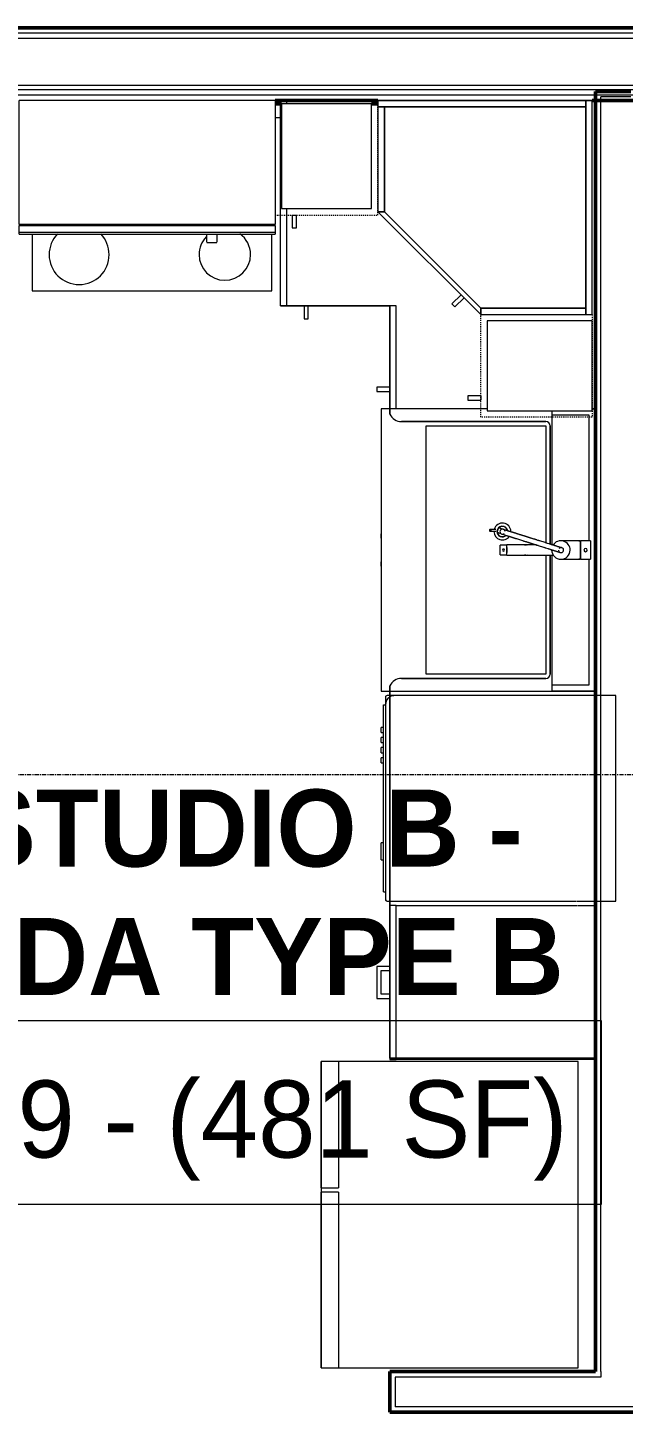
# Model space of a CAD drawing. Header units: inches. Extents: x -4218 to -1830, y 9767 to 12426.
# Drawn here: x -3747.7 to -3678.2, y 10392.7 to 10554.4 of the extents above; entities that cross this region are included whole.
import ezdxf

# ---------------------------------------------------------------- set-up
doc = ezdxf.new("R2010")
doc.units = ezdxf.units.IN
doc.header["$MEASUREMENT"] = 0
doc.linetypes.add('Dash', pattern=[0.25, 0.125, -0.125])
doc.linetypes.add('Grid Line 1_2_', pattern=[0.875, 0.5, -0.125, 0.125, -0.125])
for name, color, linetype, lineweight in [('0-1', 7, 'Continuous', 5), ('0-2', 252, 'Continuous', 9), ('A-AREA-IDEN', 2, 'Continuous', 9), ('A-WALL-1', 7, 'Continuous', 50), ('A-WALL-2', 250, 'Continuous', 13), ('A-WALL-3', 253, 'Continuous', 9), ('A-WALL-4', 252, 'Continuous', 9), ('A-WALL-5', 254, 'Continuous', 9), ('A-WALL-7', 113, 'Continuous', 9), ('I-WALL-1', 7, 'Continuous', 50), ('P-SANR-FIXT-1', 10, 'Continuous', 9), ('P-SANR-FIXT-3', 252, 'Continuous', 9), ('Q-CASE', 31, 'Continuous', 9), ('Q-CASE-1', 253, 'Continuous', 9), ('Q-CASE-2', 252, 'Continuous', 9), ('Q-CASE-3', 10, 'Continuous', 9), ('Q-CASE-4', 10, 'Dash', 9), ('Q-CASE-5', 254, 'Continuous', 9), ('Q-SPCQ-1', 10, 'Continuous', 9), ('Q-SPCQ-2', 253, 'Continuous', 9), ('Q-SPCQ-3', 252, 'Continuous', 9), ('S-GRID-1', 1, 'Grid Line 1_2_', 9)]:
    doc.layers.add(name, color=color, linetype=linetype, lineweight=lineweight)
doc.styles.add('Century Gothic', font='ufonts.com_century-gothic.ttf', dxfattribs={"height": 9})
doc.styles.add('Century Gothic_B', font='GOTHICB.TTF', dxfattribs={"height": 9})

# ---------------------------------------------------------------- blocks, each defined once
blk = doc.blocks.new('Refrigerator_-_Side-by-Side_6047 - 36_ X 30_-345559-BACKGROUND - 2ND FLOOR')
at = {"layer": 'Q-SPCQ-1'}
for p, q in [((17.87, 14.42), (-17.88, 14.42)), ((-17.88, 14.42), (-17.88, -15.58)), ((17.87, -15.58), (17.87, 14.42)), ((-17.88, -13.58), (-3.13, -13.58)), ((-17.88, -13.58), (-17.88, -15.58)), ((-3.13, -15.58), (-3.13, -13.58)), ((-2.63, -13.58), (17.87, -13.58)), ((-2.63, -13.58), (-2.63, -15.58)), ((17.87, -15.58), (17.87, -13.58)), ((-17.88, -15.58), (17.87, -15.58)), ((-3.13, -15.58), (-17.88, -15.58)), ((17.87, -15.58), (-2.63, -15.58))]:
    blk.add_line(p, q, dxfattribs=at)
blk = doc.blocks.new('Range - 24_ x 30_-V33-BACKGROUND - 2ND FLOOR')
at = {"layer": 'Q-SPCQ-1'}
blk.add_line((29.37, 22), (30, 22), dxfattribs=at)
for centre, radius, start, end in [((6.5, 6), 3.5, 136.4295, 180), ((6.5, 6), 3.5, 81.0228, 98.9772), ((6.5, 6), 3.5, 360, 43.6168), ((23.5, 6), 3, 360, 53.8773), ((23.5, 6), 3, 136.1907, 180), ((6.5, 6), 3.5, 180, 0), ((23.5, 6), 3, 180, 360)]:
    blk.add_arc(centre, radius, start, end, dxfattribs=at)
blk = doc.blocks.new('Dishwasher_15404 - 34_ counter-V34-BACKGROUND - 2ND FLOOR')
at = {"layer": 'Q-SPCQ-1'}
for p, q in [((26.68, 0), (26.37, 0)), ((26.87, -22.93), (26.87, -0.2)), ((27.12, -1.09), (26.87, -1.09)), ((27.12, -1.09), (27.12, -22.91)), ((27.37, -4.82), (27.12, -4.82)), ((27.37, -4.82), (27.37, -5.81)), ((27.37, -5.81), (27.37, -6.79)), ((27.12, -6.79), (27.37, -6.79)), ((27.37, -16.15), (27.12, -16.15)), ((27.37, -16.15), (27.37, -16.74)), ((27.12, -16.74), (27.37, -16.74)), ((27.37, -17.33), (27.12, -17.33)), ((27.37, -17.33), (27.37, -17.92)), ((27.12, -17.92), (27.37, -17.92)), ((27.37, -18.51), (27.12, -18.51)), ((27.12, -19.1), (27.37, -19.1)), ((27.37, -18.51), (27.37, -19.1)), ((27.37, -19.69), (27.12, -19.69)), ((27.12, -20.28), (27.37, -20.28)), ((27.37, -19.69), (27.37, -20.28)), ((26.37, -24), (26.68, -24)), ((27.12, -22.91), (26.87, -22.91)), ((26.87, -23.8), (26.87, -22.93))]:
    blk.add_line(p, q, dxfattribs=at)
for centre, radius, start, end in [((26.68, -0.2), 0.197, 360, 90), ((26.68, -0.2), 0.197, 15, 90), ((25.8, -22.93), 1.07, 302.2142, 0), ((26.68, -23.8), 0.197, 270, 0)]:
    blk.add_arc(centre, radius, start, end, dxfattribs=at)
at = {"layer": 'Q-SPCQ-2'}
for p, q in [((2.75, 0), (2.37, 0)), ((2.37, -24), (2.75, -24))]:
    blk.add_line(p, q, dxfattribs=at)
at = {"layer": 'Q-SPCQ-3'}
for p, q in [((2.37, 0), (0, 0)), ((0, 0), (0, -24)), ((4.54, 0), (2.75, 0)), ((26.37, 0), (4.62, 0)), ((0, -24), (2.37, -24)), ((2.75, -24), (7.37, -24)), ((7.4, -24), (25.8, -24)), ((25.8, -24), (26.37, -24))]:
    blk.add_line(p, q, dxfattribs=at)
for start, end in [(270, 285), (285, 300)]:
    blk.add_arc((25.8, -22.93), 1.07, start, end, dxfattribs=at)
blk = doc.blocks.new('Base Cabinet Corner 197 - Base Cabinet Corner 197-V35-BACKGROUND - 2ND FLOOR')
at = {"layer": 'Q-CASE-1'}
for p, q in [((12.74, 0), (12.74, -0.38)), ((-22.89, -36), (-23.26, -36))]:
    blk.add_line(p, q, dxfattribs=at)
at = {"layer": 'Q-CASE-2'}
for p, q in [((12.74, -12.63), (12.74, -24)), ((0.74, -23.25), (0.74, -36)), ((12.74, -23.25), (0.74, -23.25)), ((0.74, -23.25), (0.74, -24)), ((0.74, -24), (0.74, -36)), ((0.73, -34), (0.73, -33.51)), ((0.74, -36), (-10.64, -36))]:
    blk.add_line(p, q, dxfattribs=at)
at = {"layer": 'Q-CASE-3'}
for p, q in [((12.74, -24), (0.74, -24)), ((10.24, -24), (10.73, -24)), ((10.24, -24), (10.24, -25.5)), ((10.73, -25.5), (10.73, -24)), ((10.24, -25.5), (10.73, -25.5)), ((2.23, -33.51), (0.74, -33.51)), ((2.23, -34), (2.23, -33.51)), ((0.74, -34), (2.23, -34))]:
    blk.add_line(p, q, dxfattribs=at)
at = {"layer": 'Q-CASE-5'}
for p, q in [((-23.26, 0), (12.74, 0)), ((-23.26, -0.38), (-23.26, 0)), ((-23.26, -25.38), (-23.26, -0.38)), ((-23.26, -36), (-23.26, -25.38))]:
    blk.add_line(p, q, dxfattribs=at)
blk = doc.blocks.new('Vanity Cabinet-Double Door - 33_-V36-BACKGROUND - 2ND FLOOR')
at = {"layer": 'Q-CASE-1'}
for p, q in [((-15.76, -0.38), (-15.76, 0)), ((-15.76, 0), (-15.76, -0.38)), ((17.24, 0), (17.24, -0.38)), ((17.24, -0.38), (17.24, 0))]:
    blk.add_line(p, q, dxfattribs=at)
at = {"layer": 'Q-CASE-2'}
for p, q in [((-15.01, -0.75), (-15.01, -5.04)), ((-0.34, -0.75), (-15.01, -0.75)), ((16.49, -0.75), (1.82, -0.75)), ((16.49, -5.04), (16.49, -0.75)), ((17.24, -0.38), (17.24, -5.04)), ((17.24, -5.04), (17.24, -0.38))]:
    blk.add_line(p, q, dxfattribs=at)
at = {"layer": 'Q-CASE-3'}
for p, q in [((-0.64, -25), (-1.14, -25)), ((2.61, -25), (2.11, -25))]:
    blk.add_line(p, q, dxfattribs=at)
at = {"layer": 'Q-CASE-5'}
for p, q in [((-15.76, 0), (17.24, 0)), ((17.24, 0), (-15.76, 0)), ((17.24, 0), (-15.76, 0))]:
    blk.add_line(p, q, dxfattribs=at)
blk = doc.blocks.new('Base Cabinet 3 Drawer 230 - Base Cabinet 3 Drawer 230 18_-V38-BACKGROUND - 2ND FLOOR')
at = {"layer": 'Q-CASE-1'}
blk.add_line((-8.26, -0.38), (-8.26, 0), dxfattribs=at)
at = {"layer": 'Q-CASE-2'}
for p, q in [((-8.26, -2.11), (-8.26, -0.38)), ((9.59, 0), (9.74, 0)), ((-8.26, -23.25), (-8.26, -2.18)), ((-8.26, -23.25), (-8.26, -24)), ((9.59, -23.25), (-8.26, -23.25))]:
    blk.add_line(p, q, dxfattribs=at)
at = {"layer": 'Q-CASE-3'}
for p, q in [((9.74, 0), (9.74, -23.25)), ((-8.26, -24), (9.74, -24)), ((-1.14, -24), (-0.64, -24)), ((-1.14, -24), (-1.14, -25.5)), ((-0.64, -25), (-0.64, -24)), ((2.61, -24), (2.11, -24)), ((2.11, -24), (2.11, -25)), ((2.61, -25.5), (2.61, -24)), ((9.74, -23.25), (9.59, -23.25)), ((9.74, -24), (9.74, -23.25)), ((-1.14, -25.5), (2.61, -25.5)), ((2.11, -25), (-0.64, -25))]:
    blk.add_line(p, q, dxfattribs=at)
at = {"layer": 'Q-CASE-5'}
blk.add_line((-8.26, 0), (9.59, 0), dxfattribs=at)
blk = doc.blocks.new('30quot_MicrowaveVent_11166 - 70cm miele oven-2322118-BACKGROUND - 2ND FLOOR')
at = {"layer": 'Q-CASE-3'}
for p, q in [((-14.2, -14.49), (-14.2, 0)), ((15.68, 0), (-14.2, 0)), ((15.68, 0), (15.68, -14.49)), ((15.68, -14.49), (-14.2, -14.49)), ((-14.2, -14.61), (15.68, -14.61)), ((-14.2, -15.39), (-14.2, -14.61)), ((-14.2, -15.6), (-14.2, -15.39)), ((-14.2, -15.39), (15.68, -15.39)), ((-14.2, -15.6), (15.68, -15.6)), ((7.69, -16.55), (7.69, -15.63)), ((8.88, -15.63), (8.88, -16.55)), ((15.68, -14.61), (15.68, -15.39)), ((15.68, -15.39), (15.68, -15.6)), ((7.69, -16.6), (8.88, -16.6))]:
    blk.add_line(p, q, dxfattribs=at)
blk = doc.blocks.new('308 - 308 x 27_-2727440-BACKGROUND - 2ND FLOOR')
at = {"layer": 'Q-CASE'}
for p, q in [((0, 25.19), (-12, 13.19)), ((-11.25, 13.19), (0, 24.44)), ((0, 24.44), (0, 25.19)), ((-12, 13.19), (-11.25, 13.19))]:
    blk.add_line(p, q, dxfattribs=at)
at = {"layer": 'Q-CASE-3'}
for p, q in [((0, 24.44), (-11.25, 13.19)), ((0, 25.19), (0, 24.44)), ((12.25, 25.19), (0, 25.19)), ((12.25, 24.44), (0, 24.44)), ((0, 24.44), (12.25, 24.44)), ((12.25, 24.44), (12.25, 25.19)), ((13, 25.19), (12.25, 25.19)), ((12.25, 25.19), (12.25, 0.94)), ((12.25, 0.94), (12.25, 24.44)), ((13, 0.94), (13, 25.19)), ((-10.76, 16.55), (-11.11, 16.2)), ((-11.11, 16.2), (-10.05, 15.14)), ((-9.7, 15.49), (-10.76, 16.55)), ((-12, 13.19), (-12, 0.94)), ((-11.25, 13.19), (-12, 13.19)), ((-11.25, 13.19), (-11.25, 0.94)), ((-11.25, 0.94), (-11.25, 13.19)), ((-12, 0.94), (-11.25, 0.94)), ((13, 0.94), (-12, 0.94)), ((-12, 0.94), (-12, 0.19)), ((-12, 0.19), (13, 0.19)), ((-11.25, 0.94), (12.25, 0.94)), ((12.25, 0.94), (13, 0.94)), ((13, 0.19), (13, 0.94))]:
    blk.add_line(p, q, dxfattribs=at)
blk = doc.blocks.new('300 Series Wall Hung Cabinet_301 - 12_ x 27_-2528054-BACKGROUND - 2ND FLOOR')
at = {"layer": 'Q-CASE-3'}
for p, q in [((-3.51, 14.69), (-4, 14.69)), ((-4, 14.69), (-4, 13.19)), ((-3.51, 13.19), (-3.51, 14.69)), ((-3.51, 13.19), (-4, 13.19)), ((5.25, 12.44), (-5.25, 12.44)), ((-5.25, 12.44), (-5.25, 0.19)), ((5.25, 0.19), (5.25, 12.44)), ((-5.25, 0.19), (5.25, 0.19))]:
    blk.add_line(p, q, dxfattribs=at)
at = {"layer": 'Q-CASE-4'}
for p, q in [((-6, 0.19), (-6, 13.19)), ((-6, 13.19), (6, 13.19)), ((6, 13.19), (6, 0.19)), ((6, 0.19), (-6, 0.19))]:
    blk.add_line(p, q, dxfattribs=at)
blk = doc.blocks.new('300 Series Wall Hung Cabinet_301 - 12_ x 27_-2529027-BACKGROUND - 2ND FLOOR')
at = {"layer": 'Q-CASE-3'}
for p, q in [((5.25, -0.19), (-5.25, -0.19)), ((-5.25, -0.19), (-5.25, -12.44)), ((5.25, -12.44), (5.25, -0.19)), ((-5.25, -12.44), (5.25, -12.44)), ((-4, -13.19), (-3.51, -13.19)), ((-4, -13.19), (-4, -14.69)), ((-3.51, -14.69), (-3.51, -13.19)), ((-4, -14.69), (-3.51, -14.69))]:
    blk.add_line(p, q, dxfattribs=at)
at = {"layer": 'Q-CASE-4'}
for p, q in [((6, -0.19), (-6, -0.19)), ((-6, -0.19), (-6, -13.19)), ((6, -13.19), (6, -0.19)), ((-6, -13.19), (6, -13.19))]:
    blk.add_line(p, q, dxfattribs=at)
blk = doc.blocks.new('kitchen_faucet_14143 - kitchen_faucet_14143-V74-BACKGROUND - 2ND FLOOR')
at = {"layer": 'P-SANR-FIXT-1'}
for p, q in [((-7.58, 2.4), (-8.24, 2.4)), ((-8.24, 2.2), (-7.58, 2.2)), ((-6.99, 1.91), (-7.41, 2.04)), ((-7.23, 2.59), (-6.81, 2.46)), ((-6.3, 0.57), (-7.09, 0.57)), ((-7.09, -0.57), (-7.09, 0.57)), ((-2.83, 0.59), (-6.3, 0.59)), ((-6.3, 0.51), (-6.3, 0.59)), ((-6.3, 0.42), (-6.3, 0.5)), ((-6.3, 0.3), (-6.3, 0.4)), ((-6.3, 0.29), (-6.3, 0.15)), ((-6.3, 0.15), (-6.3, 0.29)), ((-6.3, 0.15), (-6.3, -0.15)), ((-6.3, -0.15), (-6.3, 0.15)), ((-3.97, 0.59), (-4.89, 0.59)), ((-0.9, 0.59), (-0.94, 0.59)), ((2.26, 1.08), (0, 1.08)), ((2.34, 1.02), (2.1, 1.02)), ((2.26, 1.08), (2.26, -1.08)), ((3.44, 1.08), (2.34, 1.08)), ((2.34, -1.08), (2.34, 1.08)), ((3.44, 1.08), (3.44, -1.08)), ((-7.09, -0.57), (-6.3, -0.57)), ((-6.3, -0.15), (-6.3, -0.29)), ((-6.3, -0.29), (-6.3, -0.15)), ((-6.3, -0.4), (-6.3, -0.3)), ((-6.3, -0.5), (-6.3, -0.42)), ((-6.3, -0.59), (-6.3, -0.57)), ((-6.3, -0.59), (-0.9, -0.59)), ((-4.89, -0.59), (-3.97, -0.59)), ((0, -1.08), (2.26, -1.08)), ((2.1, -1.02), (2.34, -1.02)), ((2.34, -1.08), (3.44, -1.08))]:
    blk.add_line(p, q, dxfattribs=at)
at = {"layer": 'P-SANR-FIXT-1', "flags": 128}
for points in [[(-6.52, 2.15), (-6.53, 2.23), (-6.56, 2.3), (-6.61, 2.36), (-6.67, 2.41), (-6.74, 2.44), (-6.82, 2.45), (-6.9, 2.44), (-6.97, 2.41), (-7.03, 2.36), (-7.08, 2.3), (-7.1, 2.23), (-7.11, 2.15)], [(-7.11, 2.15), (-7.1, 2.08), (-7.08, 2), (-7.03, 1.94), (-6.97, 1.9), (-6.9, 1.87), (-6.82, 1.86), (-6.74, 1.87), (-6.67, 1.9), (-6.61, 1.94)], [(-6.91, 1.87), (-6.91, 1.87), (-6.91, 1.87), (-6.9, 1.87), (-6.9, 1.87), (-6.9, 1.87), (-6.89, 1.87), (-6.89, 1.86), (-6.88, 1.86), (-6.88, 1.86), (-6.87, 1.86), (-6.86, 1.86), (-6.71, 1.81), (-6.69, 1.8), (-6.68, 1.8), (-6.51, 1.75), (-6.49, 1.74), (-6.46, 1.73), (-6.43, 1.72), (-6.41, 1.71), (-6.38, 1.7), (-6.35, 1.69), (-6.32, 1.68), (-6.29, 1.67), (-6.26, 1.66), (-6.22, 1.65), (-6.19, 1.64), (-6.16, 1.63), (-6.12, 1.62), (-6.09, 1.61), (-6.05, 1.6), (-6.01, 1.59), (-5.98, 1.58), (-5.94, 1.56), (-5.9, 1.55), (-5.86, 1.54), (-5.82, 1.53), (-5.78, 1.51), (-5.74, 1.5), (-5.69, 1.49), (-5.65, 1.47), (-5.61, 1.46), (-5.56, 1.45), (-5.52, 1.43), (-5.47, 1.42), (-5.42, 1.4), (-5.38, 1.39), (-5.33, 1.37), (-5.28, 1.36), (-5.23, 1.34), (-5.18, 1.33), (-4.48, 1.1), (-4.42, 1.09), (-4.36, 1.07), (-4.31, 1.05), (-4.25, 1.03), (-4.19, 1.01), (-4.13, 0.99), (-4.07, 0.98), (-4.02, 0.96), (-3.96, 0.94), (-3.9, 0.92), (-3.84, 0.9), (-3.78, 0.88), (-3.72, 0.86), (-3.66, 0.85), (-3.6, 0.83), (-3.54, 0.81), (-3.48, 0.79), (-3.42, 0.77), (-3.36, 0.75), (-3.3, 0.73), (-3.24, 0.71), (-3.18, 0.69), (-3.12, 0.68), (-3.06, 0.66), (-3, 0.64), (-2.94, 0.62), (-2.88, 0.6), (-2.83, 0.58), (-2.77, 0.56), (-2.71, 0.55), (-2.65, 0.53), (-2.03, 0.33), (-1.98, 0.32), (-1.93, 0.3), (-1.88, 0.28), (-1.83, 0.27), (-1.78, 0.25), (-1.54, 0.18), (-1.49, 0.16), (-1.45, 0.15), (-1.4, 0.13), (-1.36, 0.12), (-1.31, 0.1), (-1.27, 0.09), (-1.23, 0.08), (-1.18, 0.06), (-1.14, 0.05), (-1.1, 0.04), (-1.06, 0.03), (-1.03, 0.01), (-0.99, 0), (-0.95, -0.01), (-0.91, -0.02), (-0.88, -0.03), (-0.84, -0.04), (-0.81, -0.05), (-0.77, -0.07), (-0.74, -0.08), (-0.71, -0.09), (-0.68, -0.1), (-0.65, -0.11), (-0.62, -0.11), (-0.59, -0.12), (-0.56, -0.13), (-0.53, -0.14), (-0.51, -0.15), (-0.48, -0.16), (-0.45, -0.17), (-0.43, -0.17), (-0.41, -0.18), (-0.38, -0.19), (-0.36, -0.2), (-0.34, -0.2), (-0.32, -0.21), (-0.3, -0.21), (-0.28, -0.22), (-0.26, -0.23), (-0.25, -0.23), (-0.23, -0.24), (-0.21, -0.24), (-0.2, -0.25), (-0.18, -0.25), (-0.17, -0.26), (-0.16, -0.26), (-0.15, -0.26), (-0.14, -0.27), (-0.13, -0.27), (-0.12, -0.27), (-0.11, -0.28), (-0.1, -0.28), (-0.09, -0.28), (-0.09, -0.28), (-0.08, -0.28), (-0.08, -0.29), (-0.07, -0.29), (-0.07, -0.29), (-0.07, -0.29), (-0.07, -0.29), (-0.06, -0.29)], [(-6.73, 2.43), (-6.73, 2.43), (-6.73, 2.43), (-6.73, 2.43), (-6.72, 2.43), (-6.72, 2.43), (-6.72, 2.43), (-6.71, 2.43), (-6.71, 2.43), (-6.7, 2.42), (-6.69, 2.42), (-6.68, 2.42), (-6.53, 2.37), (-6.52, 2.37), (-6.5, 2.36), (-6.48, 2.35), (-6.46, 2.35), (-6.44, 2.34), (-6.42, 2.33), (-6.39, 2.33), (-6.37, 2.32), (-6.34, 2.31), (-6.32, 2.3), (-6.29, 2.3), (-6.27, 2.29), (-6.24, 2.28), (-6.21, 2.27), (-6.18, 2.26), (-6.15, 2.25), (-6.12, 2.24), (-6.09, 2.23), (-6.06, 2.22), (-6.03, 2.21), (-5.99, 2.2), (-5.96, 2.19), (-5.92, 2.18), (-5.89, 2.17), (-5.85, 2.16), (-5.81, 2.14), (-5.78, 2.13), (-5.74, 2.12), (-5.7, 2.11), (-5.66, 2.1), (-5.62, 2.08), (-5.58, 2.07), (-5.53, 2.06), (-5.49, 2.04), (-5.45, 2.03), (-5.4, 2.01), (-5.36, 2), (-5.31, 1.99), (-5.27, 1.97), (-5.22, 1.96), (-5.17, 1.94), (-5.12, 1.93), (-5.07, 1.91), (-5.02, 1.9), (-4.97, 1.88), (-4.92, 1.86), (-4.87, 1.85), (-4.82, 1.83), (-4.77, 1.81), (-4.71, 1.8), (-4.66, 1.78), (-4.61, 1.76), (-4.55, 1.75), (-4.5, 1.73), (-4.44, 1.71), (-4.39, 1.69), (-4.33, 1.68), (-4.27, 1.66), (-4.22, 1.64), (-4.16, 1.62), (-4.1, 1.6), (-4.04, 1.59), (-3.99, 1.57), (-3.93, 1.55), (-3.87, 1.53), (-3.81, 1.51), (-3.75, 1.49), (-3.69, 1.47), (-3.63, 1.46), (-3.57, 1.44), (-3.51, 1.42), (-3.45, 1.4), (-3.39, 1.38), (-3.33, 1.36), (-3.27, 1.34), (-3.21, 1.32), (-3.15, 1.31), (-3.09, 1.29), (-3.03, 1.27), (-2.97, 1.25), (-2.92, 1.23), (-2.86, 1.21), (-2.8, 1.19), (-2.74, 1.17), (-2.68, 1.16), (-2.62, 1.14), (-2.56, 1.12), (-2.51, 1.1), (-1.88, 0.9), (-1.83, 0.89), (-1.78, 0.87), (-1.73, 0.85), (-1.67, 0.84), (-1.62, 0.82), (-1.4, 0.75), (-1.35, 0.74), (-1.3, 0.72), (-1.26, 0.71), (-1.21, 0.69), (-1.17, 0.68), (-1.12, 0.66), (-1.08, 0.65), (-1.04, 0.64), (-1, 0.62), (-0.96, 0.61), (-0.92, 0.6), (-0.88, 0.59), (-0.84, 0.57), (-0.8, 0.56), (-0.76, 0.55), (-0.73, 0.54), (-0.69, 0.53), (-0.66, 0.52), (-0.62, 0.51), (-0.59, 0.5), (-0.56, 0.49), (-0.52, 0.47), (-0.49, 0.47), (-0.46, 0.46), (-0.43, 0.45), (-0.4, 0.44), (-0.38, 0.43), (-0.35, 0.42), (-0.32, 0.41), (-0.3, 0.4), (-0.27, 0.4), (-0.25, 0.39), (-0.22, 0.38), (-0.2, 0.37), (-0.18, 0.37), (-0.16, 0.36), (-0.14, 0.35), (-0.12, 0.35), (-0.1, 0.34), (-0.08, 0.34), (-0.06, 0.33), (-0.05, 0.32), (-0.03, 0.32), (-0.02, 0.32), (0, 0.31), (0.01, 0.31), (0.02, 0.3), (0.03, 0.3), (0.04, 0.3), (0.05, 0.29), (0.06, 0.29), (0.07, 0.29), (0.08, 0.28), (0.09, 0.28), (0.09, 0.28), (0.1, 0.28), (0.1, 0.28), (0.11, 0.28), (0.11, 0.28), (0.11, 0.27), (0.11, 0.27), (0.11, 0.27)], [(0.27, -0.18), (0.3, -0.11), (0.32, -0.03), (0.31, 0.04), (0.29, 0.12), (0.25, 0.18), (0.19, 0.23), (0.13, 0.27), (0.05, 0.29), (-0.03, 0.28), (-0.1, 0.26), (-0.17, 0.22), (-0.22, 0.16)], [(-0.27, -0.01), (-0.27, -0.06), (-0.24, -0.13), (-0.2, -0.2), (-0.15, -0.25), (-0.08, -0.28), (0, -0.3), (0.08, -0.3), (0.15, -0.28), (0.21, -0.23), (0.27, -0.18)]]:
    blk.add_lwpolyline(points, dxfattribs=at)
at = {"layer": 'P-SANR-FIXT-1'}
for centre, radius, start, end in [((-6.83, 2.16), 0.984, 176.3754, 180), ((-6.83, 2.16), 0.984, 180, 325.3711), ((-6.83, 2.16), 0.984, 0, 165), ((-6.83, 2.16), 0.63, 10.3084, 180), ((-6.83, 2.16), 0.63, 180, 315), ((-6.83, 2.16), 0.591, 132.8835, 180), ((-6.83, 2.16), 0.591, 180, 191.3603), ((-6.83, 2.16), 0.591, 191.3603, 312.7731), ((-6.83, 2.16), 0.591, 14.7648, 132.8835), ((-6.69, 0), 0.118, 0, 180), ((0, 0), 1.08, 177.6189, 180), ((0, 0), 1.08, 0, 147.4712), ((2.88, 0), 0.197, 360, 180), ((-6.69, 0), 0.118, 180, 360), ((0, 0), 1.08, 180, 360), ((2.88, 0), 0.197, 180, 360)]:
    blk.add_arc(centre, radius, start, end, dxfattribs=at)
for centre, major_axis, ratio, start_param, end_param in [((-8.24, 2.3), (0, 0.0984), 0.984808, 4.712389, 7.853982), ((-8.24, 2.3), (0, 0.0984), 0.984808, 1.570796, 4.712389), ((-3.97, 0), (0, 0.591), 0.906308, 6.021386, 6.806784), ((-3.97, 0), (0, 0.591), 0.906308, 2.617994, 3.403392)]:
    blk.add_ellipse(centre, major_axis=major_axis, ratio=ratio, start_param=start_param, end_param=end_param, dxfattribs=at)
blk = doc.blocks.new('Stainless Steel Farmhous Kitchen Sink - Stainless Steel Farmhous Kitchen Sink-V75-BACKGROUND - 2ND FLOOR')
at = {"layer": 'P-SANR-FIXT-1'}
for p, q in [((-33, 22.2), (-33, 21.2)), ((0, 22.2), (-33, 22.2)), ((0, 21.2), (0, 22.2)), ((-31, 3), (-31, 16.96)), ((-31, 16.96), (-2, 16.96)), ((-2, 16.96), (-2, 3)), ((-17.08, 3), (-31, 3)), ((-2, 3), (-15.65, 3))]:
    blk.add_line(p, q, dxfattribs=at)
at = {"layer": 'P-SANR-FIXT-3'}
for p, q in [((-33, 21.2), (-33, 2.29)), ((0, 9.83), (0, 21.2)), ((-33, 2.25), (-17.09, 2.25)), ((-15.89, 2.25), (-0.25, 2.25))]:
    blk.add_line(p, q, dxfattribs=at)
blk = doc.blocks.new('CTR - 1st Phase - Unit Layouts_rvt-1-BACKGROUND - 2ND FLOOR')
at = {"layer": 'A-WALL-1'}
for p, q in [((-3681.49, 10546.99), (-3681.49, 10397.49)), ((-3680.87, 10546.99), (-3681.49, 10546.99)), ((-3677.37, 10546.99), (-3680.87, 10546.99)), ((-3706.87, 10545.94), (-3718.87, 10545.94)), ((-3718.87, 10545.56), (-3718.12, 10545.56)), ((-3707.62, 10545.56), (-3706.87, 10545.56)), ((-3681.49, 10397.49), (-3705.49, 10397.49)), ((-3705.49, 10397.49), (-3705.49, 10396.86)), ((-3705.49, 10396.86), (-3705.49, 10393.36)), ((-3705.49, 10393.36), (-3705.49, 10392.74)), ((-3705.49, 10392.74), (-3600.53, 10392.74))]:
    blk.add_line(p, q, dxfattribs=at)
at = {"layer": 'A-WALL-2'}
for p, q in [((-3680.87, 10397.49), (-3680.87, 10546.36)), ((-3677.37, 10546.36), (-3680.87, 10546.36)), ((-3680.87, 10397.49), (-3680.87, 10396.86)), ((-3704.87, 10396.86), (-3704.87, 10393.36)), ((-3680.87, 10396.86), (-3704.87, 10396.86)), ((-3600.53, 10393.36), (-3704.87, 10393.36))]:
    blk.add_line(p, q, dxfattribs=at)
at = {"layer": 'A-WALL-3'}
blk.add_line((-3706.87, 10545.94), (-3718.87, 10545.94), dxfattribs=at)
at = {"layer": 'A-WALL-4'}
for p, q in [((-3718.87, 10545.56), (-3718.12, 10545.56)), ((-3707.62, 10545.56), (-3706.87, 10545.56))]:
    blk.add_line(p, q, dxfattribs=at)
at = {"layer": 'A-WALL-5'}
blk.add_line((-3681.87, 10545.94), (-3706.87, 10545.94), dxfattribs=at)
at = {"layer": 'A-WALL-7'}
for p, q in [((-3718.24, 10545.56), (-3718.24, 10545.94)), ((-3718.24, 10545.94), (-3706.87, 10545.94)), ((-3718.24, 10545.94), (-3706.87, 10545.94)), ((-3718.24, 10545.56), (-3718.24, 10545.94)), ((-3718.24, 10521.94), (-3718.24, 10545.56)), ((-3718.24, 10521.94), (-3718.24, 10545.56)), ((-3706.87, 10545.94), (-3681.87, 10545.94)), ((-3706.87, 10545.94), (-3681.87, 10545.94)), ((-3681.87, 10545.94), (-3681.49, 10545.94)), ((-3681.87, 10545.94), (-3681.49, 10545.94)), ((-3681.49, 10545.94), (-3681.49, 10434.09)), ((-3681.49, 10434.09), (-3681.49, 10545.94)), ((-3747.24, 10531.45), (-3747.24, 10531.33)), ((-3747.24, 10531.45), (-3747.24, 10531.33)), ((-3747.24, 10530.34), (-3747.24, 10523.69)), ((-3747.24, 10530.34), (-3747.24, 10523.69)), ((-3719.24, 10531.33), (-3719.24, 10531.45)), ((-3719.24, 10531.33), (-3719.24, 10531.45)), ((-3719.24, 10523.69), (-3719.24, 10530.34)), ((-3719.24, 10523.69), (-3719.24, 10530.34)), ((-3747.24, 10523.69), (-3719.24, 10523.69)), ((-3747.24, 10523.69), (-3719.24, 10523.69)), ((-3705.49, 10521.94), (-3718.24, 10521.94)), ((-3718.24, 10521.94), (-3705.49, 10521.94)), ((-3705.49, 10509.29), (-3705.49, 10521.94)), ((-3705.49, 10521.94), (-3705.49, 10509.29)), ((-3687.29, 10508.44), (-3704.13, 10508.44)), ((-3704.13, 10508.44), (-3687.29, 10508.44)), ((-3686.79, 10494.13), (-3686.79, 10507.94)), ((-3686.79, 10507.94), (-3686.79, 10494.13)), ((-3686.79, 10478.94), (-3686.79, 10492.85)), ((-3686.79, 10492.85), (-3686.79, 10478.94)), ((-3704.13, 10478.44), (-3687.29, 10478.44)), ((-3687.29, 10478.44), (-3704.13, 10478.44)), ((-3705.49, 10434.09), (-3705.49, 10477.58)), ((-3705.49, 10477.58), (-3705.49, 10434.09)), ((-3681.87, 10434.09), (-3705.49, 10434.09)), ((-3705.49, 10434.09), (-3681.87, 10434.09)), ((-3681.49, 10434.09), (-3681.87, 10434.09)), ((-3681.87, 10434.09), (-3681.49, 10434.09))]:
    blk.add_line(p, q, dxfattribs=at)
for centre, radius, start, end in [((-3704.13, 10509.94), 1.5, 205.4581, 270), ((-3704.13, 10509.94), 1.5, 205.4581, 270), ((-3687.29, 10507.94), 0.5, 0, 90), ((-3687.29, 10507.94), 0.5, 0, 90), ((-3704.13, 10476.94), 1.5, 90, 154.5419), ((-3704.13, 10476.94), 1.5, 90, 154.5419), ((-3687.29, 10478.94), 0.5, 270, 0), ((-3687.29, 10478.94), 0.5, 270, 0)]:
    blk.add_arc(centre, radius, start, end, dxfattribs=at)
for points in [[(-3705.49, 10509.29), (-3705.49, 10509.3), (-3705.49, 10509.3), (-3705.49, 10509.3), (-3705.49, 10509.29)], [(-3705.49, 10477.58), (-3705.49, 10477.58), (-3705.49, 10477.57), (-3705.49, 10477.58), (-3705.49, 10477.58)]]:
    blk.add_open_spline(points, degree=3, dxfattribs=at)
at = {"layer": '0-2'}
for name, p in [('30quot_MicrowaveVent_11166 - 70cm miele oven-2322118-BACKGROUND - 2ND FLOOR', (-3734.54, 10545.94)), ('300 Series Wall Hung Cabinet_301 - 12_ x 27_-2529027-BACKGROUND - 2ND FLOOR', (-3712.87, 10545.75)), ('Range - 24_ x 30_-V33-BACKGROUND - 2ND FLOOR', (-3748.24, 10521.94)), ('kitchen_faucet_14143 - kitchen_faucet_14143-V74-BACKGROUND - 2ND FLOOR', (-3685.52, 10493.44))]:
    blk.add_blockref(name, p, dxfattribs=at)
for name, p, rotation in [('Base Cabinet Corner 197 - Base Cabinet Corner 197-V35-BACKGROUND - 2ND FLOOR', (-3681.49, 10522.68), 269.9999999999883), ('308 - 308 x 27_-2727440-BACKGROUND - 2ND FLOOR', (-3681.68, 10532.94), 90), ('300 Series Wall Hung Cabinet_301 - 12_ x 27_-2528054-BACKGROUND - 2ND FLOOR', (-3681.68, 10514.94), 90), ('Vanity Cabinet-Double Door - 33_-V36-BACKGROUND - 2ND FLOOR', (-3681.49, 10494.18), 269.9999999999887), ('Stainless Steel Farmhous Kitchen Sink - Stainless Steel Farmhous Kitchen Sink-V75-BACKGROUND - 2ND FLOOR', (-3684.29, 10509.94), 90.00000000000674), ('Dishwasher_15404 - 34_ counter-V34-BACKGROUND - 2ND FLOOR', (-3679.12, 10452.44), 180), ('Base Cabinet 3 Drawer 230 - Base Cabinet 3 Drawer 230 18_-V38-BACKGROUND - 2ND FLOOR', (-3681.49, 10443.68), 269.9999999999887), ('Refrigerator_-_Side-by-Side_6047 - 36_ X 30_-345559-BACKGROUND - 2ND FLOOR', (-3697.91, 10415.81), 269.9999999999874)]:
    blk.add_blockref(name, p, dxfattribs=dict(at, rotation=rotation))
blk = doc.blocks.new('CTR - 1st Phase - Common Walls_rvt-1-BACKGROUND - 2ND FLOOR')
at = {"layer": 'A-WALL-2'}
for p, q in [((-3487.3, 10553.81), (-3852.47, 10553.81)), ((-3487.3, 10553.19), (-3852.47, 10553.19)), ((-3487.3, 10547.69), (-3852.47, 10547.69)), ((-3487.3, 10547.19), (-3852.47, 10547.19)), ((-3487.3, 10546.56), (-3852.47, 10546.56))]:
    blk.add_line(p, q, dxfattribs=at)
at = {"layer": 'I-WALL-1'}
for p, q in [((-3554.56, 10554.44), (-3852.47, 10554.44)), ((-3718.87, 10545.94), (-3706.87, 10545.94)), ((-3681.87, 10545.94), (-3487.3, 10545.94))]:
    blk.add_line(p, q, dxfattribs=at)

msp = doc.modelspace()

# ---------------------------------------------------------------- linework, layer by layer
at = {"layer": 'A-AREA-IDEN', "flags": 128}
msp.add_lwpolyline([(-3765.33, 10438.49), (-3680.83, 10438.49), (-3680.83, 10417), (-3765.33, 10417)], close=True, dxfattribs=at)
at = {"layer": 'S-GRID-1'}
msp.add_line((-1830.2, 10467.19), (-4168.71, 10467.19), dxfattribs=at)

# ---------------------------------------------------------------- block references
at = {"layer": '0-1'}
for name in ['CTR - 1st Phase - Unit Layouts_rvt-1-BACKGROUND - 2ND FLOOR', 'CTR - 1st Phase - Common Walls_rvt-1-BACKGROUND - 2ND FLOOR']:
    msp.add_blockref(name, (0, 0), dxfattribs=at)

# ---------------------------------------------------------------- texts
at = {"layer": 'A-AREA-IDEN', "char_height": 9, "attachment_point": 1}
for s, insert, width, style in [('STUDIO B -', (-3754.83, 10465.47), 76.659, 'Century Gothic_B'), ('ADA TYPE B', (-3758.08, 10450.47), 84.537, 'Century Gothic_B'), ('229 - (481 SF)', (-3762.33, 10431.49), 94.839, 'Century Gothic')]:
    msp.add_mtext(s, dxfattribs=dict(at, insert=insert, width=width, style=style))

doc.saveas('drawing.dxf')
